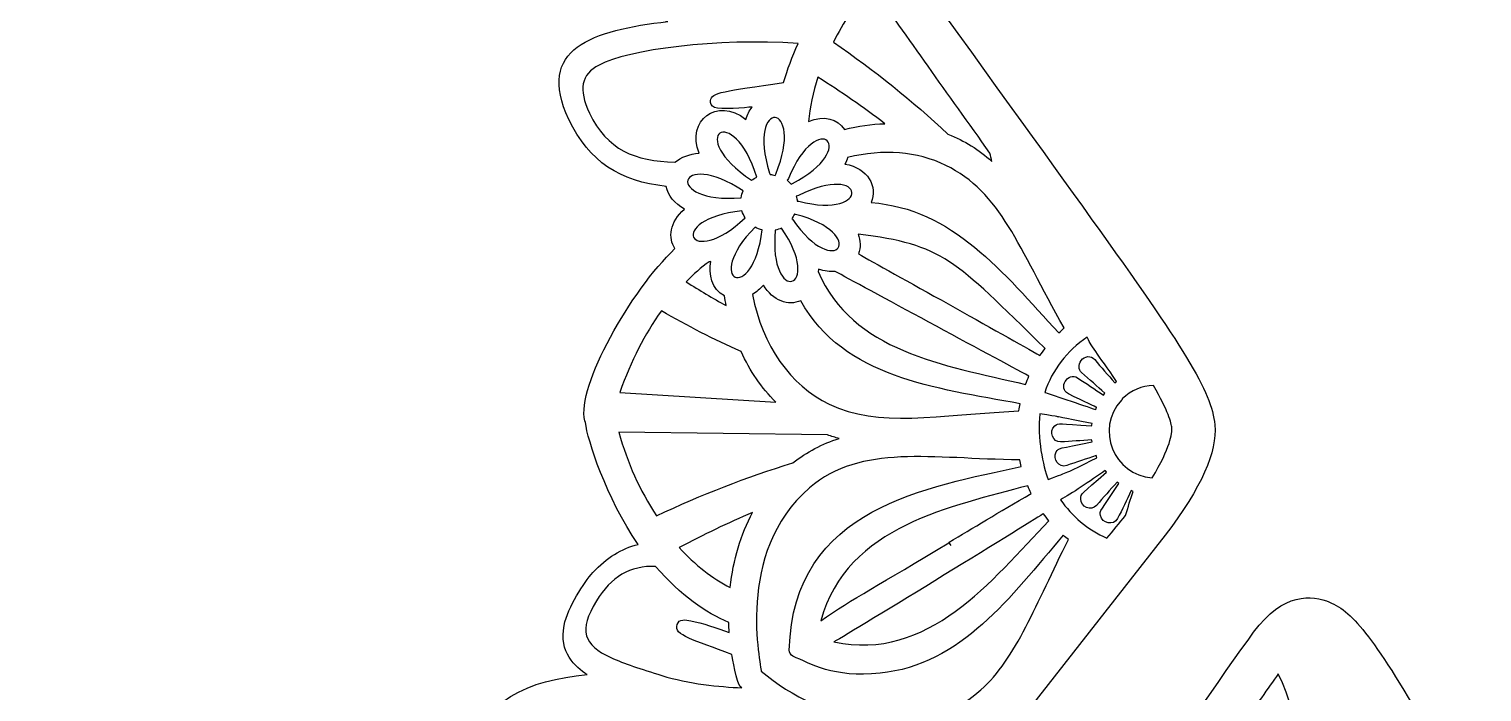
# Model space of a CAD drawing. Header units: millimetres. Extents: x -471 to 1551, y -2688 to 316.
# Drawn here: x 1423.8 to 1484.9, y -1576.1 to -1548.2 of the extents above; entities that cross this region are included whole.
import ezdxf

# ---------------------------------------------------------------- set-up
doc = ezdxf.new("R2010")
doc.units = ezdxf.units.MM
doc.header["$MEASUREMENT"] = 0
doc.layers.add('Layer 1', color=7, linetype='Continuous')

msp = doc.modelspace()

# ---------------------------------------------------------------- linework, layer by layer
at = {"layer": 'Layer 1', "color": 250}
for points, knots in [([(1541.7029, -1610.8015), (1541.2974, -1610.7462), (1536.2662, -1610.6541), (1532.3591, -1608.3873), (1532.3591, -1608.3873), (1530.0554, -1607.0604), (1527.4936, -1604.3143), (1524.7292, -1600.2414), (1524.7292, -1600.2414), (1502.7242, -1567.2156), (1496.624, -1560.0648), (1496.4213, -1557.1161), (1496.4213, -1557.1161), (1496.3844, -1556.4711), (1496.6425, -1555.2732), (1498.209, -1553.2828), (1498.209, -1553.2828), (1498.209, -1553.2828), (1520.6378, -1524.0534), (1520.6378, -1524.0534), (1520.6378, -1524.0534), (1524.0658, -1519.6856), (1527.6595, -1517.3266), (1537.077, -1516.4605), (1537.077, -1516.4605), (1537.077, -1516.4605), (1537.4272, -1516.4236), (1537.4272, -1516.4236), (1537.4272, -1516.4236), (1537.5562, -1516.184), (1538.7173, -1515.5021), (1538.7173, -1512.664), (1538.7173, -1512.664), (1538.7173, -1509.7889), (1537.5009, -1509.1808), (1537.3535, -1508.9412), (1537.3535, -1508.9412), (1514.8878, -1509.5309), (1517.5785, -1509.2176), (1500.4021, -1508.9412), (1500.4021, -1508.9412), (1500.2546, -1509.1808), (1499.0383, -1509.7705), (1499.0383, -1512.7008), (1499.0383, -1512.7008), (1499.0383, -1515.5943), (1500.2362, -1516.2393), (1500.3652, -1516.442), (1500.3652, -1516.442), (1500.6417, -1516.4973), (1506.2811, -1516.5342), (1507.7002, -1518.9484), (1507.7002, -1518.9484), (1508.29, -1519.962), (1508.1425, -1521.3811), (1507.2394, -1523.2057), (1507.2394, -1523.2057), (1502.3556, -1531.9229), (1497.2875, -1540.2531), (1490.7633, -1547.8092), (1490.7633, -1547.8092), (1489.934, -1548.7123), (1489.547, -1548.6017), (1489.0863, -1548.0304), (1489.0863, -1548.0304), (1488.2569, -1547.0351), (1474.6743, -1524.3114), (1474.6559, -1524.2746), (1474.6559, -1524.2746), (1472.4811, -1520.8098), (1472.4628, -1519.1696), (1472.8498, -1518.4139), (1472.8498, -1518.4139), (1473.7712, -1516.5525), (1480.0742, -1516.4604), (1480.2032, -1516.442), (1480.2032, -1516.442), (1480.3507, -1516.1471), (1481.2905, -1515.5021), (1481.2905, -1512.6639), (1481.2905, -1512.6639), (1481.2905, -1509.8073), (1480.3137, -1509.236), (1480.1479, -1508.9411), (1480.1479, -1508.9411), (1461.663, -1509.2913), (1454.7703, -1509.494), (1429.2637, -1508.9411), (1429.2637, -1508.9411), (1429.1163, -1509.2176), (1427.9921, -1509.7889), (1428.0473, -1512.7376), (1428.0473, -1512.7376), (1428.1026, -1515.6311), (1429.2821, -1516.2576), (1429.4111, -1516.4604), (1429.4111, -1516.4604), (1429.5954, -1516.4788), (1434.5161, -1516.571), (1437.8519, -1518.7641), (1437.8519, -1518.7641), (1438.6628, -1519.2986), (1439.4736, -1519.9805), (1440.3214, -1520.8282), (1440.3214, -1520.8282), (1439.4552, -1523.7954), (1441.4272, -1529.4348), (1444.892, -1534.0422), (1444.892, -1534.0422), (1442.8463, -1532.5126), (1439.8423, -1529.9324), (1439.0498, -1532.3283), (1439.0498, -1532.3283), (1438.1836, -1534.9453), (1442.0538, -1538.2073), (1444.9657, -1540.2162), (1444.9657, -1540.2162), (1443.8599, -1539.8844), (1442.8278, -1539.7554), (1442.2197, -1540.1977), (1442.2197, -1540.1977), (1441.8326, -1540.4742), (1441.6483, -1540.9533), (1441.6852, -1541.6168), (1441.6852, -1541.6168), (1441.7958, -1544.031), (1444.3575, -1545.3764), (1446.5691, -1546.3717), (1446.5691, -1546.3717), (1447.3615, -1546.7218), (1449.0018, -1547.3853), (1450.6236, -1547.9197), (1450.6236, -1547.9197), (1447.4352, -1548.2699), (1445.0394, -1549.0624), (1446.4585, -1552.0295), (1446.4585, -1552.0295), (1447.3062, -1553.8172), (1448.6147, -1554.6466), (1450.5499, -1554.8493), (1450.5499, -1554.8493), (1450.6236, -1555.2363), (1450.9, -1555.568), (1451.3239, -1555.8076), (1451.3239, -1555.8076), (1450.6973, -1556.342), (1450.6236, -1557.024), (1450.9185, -1557.4663), (1450.9185, -1557.4663), (1449.0755, -1559.2171), (1446.7902, -1563.2348), (1447.122, -1564.7091), (1447.122, -1564.7091), (1447.122, -1564.7091), (1447.1588, -1564.7828), (1447.1588, -1564.7828), (1447.1588, -1564.7828), (1447.2325, -1565.5016), (1448.025, -1567.9343), (1449.3704, -1569.9062), (1449.3704, -1569.9062), (1448.6701, -1570.072), (1448.0435, -1570.4591), (1447.4721, -1571.0857), (1447.4721, -1571.0857), (1447.0851, -1571.5095), (1446.4217, -1572.5232), (1446.2558, -1573.3157), (1446.2558, -1573.3157), (1446.0346, -1574.4399), (1446.7165, -1575.0481), (1447.2325, -1575.3798), (1447.2325, -1575.3798), (1444.7261, -1575.6194), (1442.8647, -1576.3934), (1441.9801, -1579.0104), (1441.9801, -1579.0104), (1441.077, -1581.867), (1442.8463, -1582.2172), (1445.7213, -1581.9223), (1445.7213, -1581.9223), (1443.1411, -1583.4704), (1438.8102, -1586.4007), (1439.2525, -1589.3863), (1439.2525, -1589.3863), (1439.4736, -1590.9343), (1440.6347, -1590.8053), (1441.98, -1589.9944), (1441.98, -1589.9944), (1440.4504, -1591.819), (1437.5569, -1595.6155), (1438.7733, -1597.6612), (1438.7733, -1597.6612), (1439.4736, -1598.8591), (1440.5793, -1598.1772), (1441.5377, -1597.1451), (1441.5377, -1597.1451), (1440.7268, -1599.5963), (1439.8422, -1603.356), (1440.2108, -1605.8992), (1440.2108, -1605.8992), (1439.492, -1606.5258), (1438.8102, -1606.9681), (1437.9439, -1607.4658), (1437.9439, -1607.4658), (1433.3918, -1610.1196), (1429.6875, -1610.2486), (1425.1169, -1610.7831), (1425.1169, -1610.7831), (1425.1169, -1610.7831), (1424.8773, -1611.1148), (1424.8773, -1611.1148), (1424.8773, -1611.1148), (1423.7715, -1612.6261), (1423.7531, -1616.4594), (1424.8958, -1617.897), (1424.8958, -1617.897), (1424.8958, -1617.897), (1425.1906, -1618.2471), (1425.1906, -1618.2471), (1425.1906, -1618.2471), (1448.7252, -1617.6574), (1445.9239, -1617.9523), (1464.7037, -1618.2471), (1464.7037, -1618.2471), (1464.8512, -1618.0075), (1466.0675, -1617.4178), (1466.0675, -1614.4875), (1466.0675, -1614.4875), (1466.0675, -1613.3449), (1465.8648, -1612.5524), (1465.6252, -1611.9811), (1465.6252, -1611.9811), (1466.1044, -1611.5756), (1466.215, -1610.7647), (1466.2702, -1610.1012), (1466.2702, -1610.1012), (1468.8319, -1615.8697), (1471.1909, -1616.7727), (1471.2093, -1616.7912), (1471.2093, -1616.7912), (1472.2414, -1617.2703), (1473.1997, -1617.123), (1474.1396, -1616.4594), (1474.1396, -1616.4594), (1476.7567, -1614.6165), (1475.227, -1611.852), (1473.1076, -1608.0371), (1473.1076, -1608.0371), (1472.4994, -1606.9313), (1472.3151, -1606.5627), (1471.5779, -1605.4017), (1471.5779, -1605.4017), (1473.255, -1606.5811), (1475.4113, -1607.7607), (1476.517, -1606.0836), (1476.517, -1606.0836), (1477.5307, -1604.5723), (1476.3143, -1603.3376), (1473.5867, -1601.0892), (1473.5867, -1601.0892), (1475.1901, -1601.5868), (1476.259, -1601.3103), (1476.7935, -1600.2782), (1476.7935, -1600.2782), (1477.6597, -1598.6012), (1476.1116, -1597.5322), (1472.1492, -1595.2285), (1472.1492, -1595.2285), (1474.3608, -1595.505), (1476.9962, -1595.5971), (1477.4017, -1593.4408), (1477.4017, -1593.4408), (1477.7887, -1591.6347), (1476.0747, -1591.0081), (1474.287, -1590.5289), (1474.287, -1590.5289), (1474.674, -1590.4553), (1474.9873, -1590.3631), (1475.2638, -1590.2341), (1475.2638, -1590.2341), (1476.6276, -1589.5891), (1477.0515, -1587.5802), (1475.3375, -1586.7141), (1475.3375, -1586.7141), (1478.0098, -1587.3591), (1480.2214, -1586.8431), (1482.1749, -1586.4929), (1482.1749, -1586.4929), (1482.7462, -1586.3086), (1483.9626, -1584.8527), (1484.3496, -1584.3735), (1484.3496, -1584.3735), (1488.7358, -1591.8559), (1494.6702, -1601.9369), (1495.3152, -1603.0243), (1495.3152, -1603.0243), (1498.0796, -1606.2679), (1498.4113, -1607.9634), (1498.2086, -1608.8111), (1498.2086, -1608.8111), (1497.7663, -1610.6357), (1491.6661, -1610.7462), (1491.6108, -1610.7647), (1491.6108, -1610.7647), (1491.6108, -1610.7647), (1491.3528, -1611.078), (1491.3528, -1611.078), (1491.3528, -1611.078), (1490.0259, -1612.6998), (1490.2471, -1616.5516), (1491.3528, -1617.9154), (1491.3528, -1617.9154), (1491.3528, -1617.9154), (1491.6293, -1618.2655), (1491.6293, -1618.2655), (1491.6293, -1618.2655), (1530.0919, -1617.5467), (1537.6481, -1618.2287), (1541.9052, -1618.2655), (1541.9052, -1618.2655), (1542.0711, -1617.9522), (1543.0479, -1617.4177), (1543.0479, -1614.4874), (1543.0479, -1614.4874), (1543.0298, -1611.6309), (1541.8319, -1611.0043), (1541.7029, -1610.8015)], [0, 0, 0, 0, 0.0120482, 0.0120482, 0.0120482, 0.0120482, 0.0240964, 0.0240964, 0.0240964, 0.0240964, 0.0361446, 0.0361446, 0.0361446, 0.0361446, 0.0481928, 0.0481928, 0.0481928, 0.0481928, 0.060241, 0.060241, 0.060241, 0.060241, 0.0722892, 0.0722892, 0.0722892, 0.0722892, 0.0843373, 0.0843373, 0.0843373, 0.0843373, 0.0963855, 0.0963855, 0.0963855, 0.0963855, 0.1084337, 0.1084337, 0.1084337, 0.1084337, 0.1204819, 0.1204819, 0.1204819, 0.1204819, 0.1325301, 0.1325301, 0.1325301, 0.1325301, 0.1445783, 0.1445783, 0.1445783, 0.1445783, 0.1566265, 0.1566265, 0.1566265, 0.1566265, 0.1686747, 0.1686747, 0.1686747, 0.1686747, 0.1807229, 0.1807229, 0.1807229, 0.1807229, 0.1927711, 0.1927711, 0.1927711, 0.1927711, 0.2048193, 0.2048193, 0.2048193, 0.2048193, 0.2168675, 0.2168675, 0.2168675, 0.2168675, 0.2289157, 0.2289157, 0.2289157, 0.2289157, 0.2409639, 0.2409639, 0.2409639, 0.2409639, 0.253012, 0.253012, 0.253012, 0.253012, 0.2650602, 0.2650602, 0.2650602, 0.2650602, 0.2771084, 0.2771084, 0.2771084, 0.2771084, 0.2891566, 0.2891566, 0.2891566, 0.2891566, 0.3012048, 0.3012048, 0.3012048, 0.3012048, 0.313253, 0.313253, 0.313253, 0.313253, 0.3253012, 0.3253012, 0.3253012, 0.3253012, 0.3373494, 0.3373494, 0.3373494, 0.3373494, 0.3493976, 0.3493976, 0.3493976, 0.3493976, 0.3614458, 0.3614458, 0.3614458, 0.3614458, 0.373494, 0.373494, 0.373494, 0.373494, 0.3855422, 0.3855422, 0.3855422, 0.3855422, 0.3975904, 0.3975904, 0.3975904, 0.3975904, 0.4096386, 0.4096386, 0.4096386, 0.4096386, 0.4216867, 0.4216867, 0.4216867, 0.4216867, 0.4337349, 0.4337349, 0.4337349, 0.4337349, 0.4457831, 0.4457831, 0.4457831, 0.4457831, 0.4578313, 0.4578313, 0.4578313, 0.4578313, 0.4698795, 0.4698795, 0.4698795, 0.4698795, 0.4819277, 0.4819277, 0.4819277, 0.4819277, 0.4939759, 0.4939759, 0.4939759, 0.4939759, 0.5060241, 0.5060241, 0.5060241, 0.5060241, 0.5180723, 0.5180723, 0.5180723, 0.5180723, 0.5301205, 0.5301205, 0.5301205, 0.5301205, 0.5421687, 0.5421687, 0.5421687, 0.5421687, 0.5542169, 0.5542169, 0.5542169, 0.5542169, 0.5662651, 0.5662651, 0.5662651, 0.5662651, 0.5783133, 0.5783133, 0.5783133, 0.5783133, 0.5903614, 0.5903614, 0.5903614, 0.5903614, 0.6024096, 0.6024096, 0.6024096, 0.6024096, 0.6144578, 0.6144578, 0.6144578, 0.6144578, 0.626506, 0.626506, 0.626506, 0.626506, 0.6385542, 0.6385542, 0.6385542, 0.6385542, 0.6506024, 0.6506024, 0.6506024, 0.6506024, 0.6626506, 0.6626506, 0.6626506, 0.6626506, 0.6746988, 0.6746988, 0.6746988, 0.6746988, 0.686747, 0.686747, 0.686747, 0.686747, 0.6987952, 0.6987952, 0.6987952, 0.6987952, 0.7108434, 0.7108434, 0.7108434, 0.7108434, 0.7228916, 0.7228916, 0.7228916, 0.7228916, 0.7349398, 0.7349398, 0.7349398, 0.7349398, 0.746988, 0.746988, 0.746988, 0.746988, 0.7590361, 0.7590361, 0.7590361, 0.7590361, 0.7710843, 0.7710843, 0.7710843, 0.7710843, 0.7831325, 0.7831325, 0.7831325, 0.7831325, 0.7951807, 0.7951807, 0.7951807, 0.7951807, 0.8072289, 0.8072289, 0.8072289, 0.8072289, 0.8192771, 0.8192771, 0.8192771, 0.8192771, 0.8313253, 0.8313253, 0.8313253, 0.8313253, 0.8433735, 0.8433735, 0.8433735, 0.8433735, 0.8554217, 0.8554217, 0.8554217, 0.8554217, 0.8674699, 0.8674699, 0.8674699, 0.8674699, 0.8795181, 0.8795181, 0.8795181, 0.8795181, 0.8915663, 0.8915663, 0.8915663, 0.8915663, 0.9036145, 0.9036145, 0.9036145, 0.9036145, 0.9156627, 0.9156627, 0.9156627, 0.9156627, 0.9277108, 0.9277108, 0.9277108, 0.9277108, 0.939759, 0.939759, 0.939759, 0.939759, 0.9518072, 0.9518072, 0.9518072, 0.9518072, 0.9638554, 0.9638554, 0.9638554, 0.9638554, 0.9759036, 0.9759036, 0.9759036, 0.9759036, 1, 1, 1, 1]), ([(1540.9288, -1616.4226), (1526.1114, -1615.9618), (1507.4975, -1616.0724), (1492.5695, -1616.4226), (1492.5695, -1616.4226), (1492.2377, -1615.5748), (1492.1272, -1613.5291), (1492.5695, -1612.5892), (1492.5695, -1612.5892), (1497.1401, -1612.2944), (1499.499, -1611.2439), (1499.9782, -1609.2904), (1499.9782, -1609.2904), (1500.439, -1607.4474), (1499.3701, -1605.0331), (1496.7531, -1601.9369), (1496.7531, -1601.9369), (1481.3459, -1576.0802), (1480.535, -1573.113), (1478.3234, -1572.2837), (1478.3234, -1572.2837), (1477.5125, -1571.9888), (1476.2777, -1572.0257), (1475.0245, -1573.9239), (1475.0245, -1573.9239), (1468.6847, -1582.6964), (1458.0324, -1600.2967), (1456.2263, -1603.1901), (1456.2263, -1603.1901), (1453.8489, -1608.0371), (1455.4154, -1611.981), (1463.8746, -1612.5892), (1463.8746, -1612.5892), (1464.3538, -1613.4186), (1464.3538, -1615.5749), (1463.8931, -1616.441), (1463.8931, -1616.441), (1448.9467, -1616.0724), (1440.6165, -1615.9803), (1426.1492, -1616.441), (1426.1492, -1616.441), (1425.8175, -1615.5564), (1425.7991, -1613.5107), (1426.1861, -1612.5892), (1426.1861, -1612.5892), (1428.8215, -1612.3312), (1431.0699, -1611.9811), (1432.876, -1611.5572), (1432.876, -1611.5572), (1437.078, -1610.5988), (1441.3352, -1608.1292), (1444.2471, -1604.3512), (1444.2471, -1604.3512), (1444.2471, -1604.3512), (1471.5414, -1569.5192), (1471.5414, -1569.5192), (1471.5414, -1569.5192), (1473.071, -1567.492), (1473.7345, -1566.0176), (1473.6239, -1564.8749), (1473.6239, -1564.8749), (1473.3659, -1562.0552), (1468.9243, -1557.54), (1446.9378, -1525.9885), (1446.9378, -1525.9885), (1441.2983, -1518.1743), (1438.0179, -1515.2808), (1430.2959, -1514.7095), (1430.2959, -1514.7095), (1429.7982, -1513.8618), (1429.7799, -1511.7424), (1430.1484, -1510.8762), (1430.1484, -1510.8762), (1441.3352, -1511.2264), (1459.5436, -1511.337), (1479.1896, -1510.8762), (1479.1896, -1510.8762), (1479.5397, -1511.7608), (1479.5397, -1513.7881), (1479.1527, -1514.7095), (1479.1527, -1514.7095), (1471.1358, -1515.2071), (1468.3898, -1517.861), (1473.0894, -1525.325), (1473.0894, -1525.325), (1486.2298, -1547.0167), (1486.6536, -1547.9934), (1487.7041, -1549.2467), (1487.7041, -1549.2467), (1488.3122, -1549.9838), (1489.031, -1550.3525), (1489.8235, -1550.3525), (1489.8235, -1550.3525), (1491.0951, -1550.3525), (1491.906, -1549.2835), (1492.1825, -1549.0624), (1492.1825, -1549.0624), (1500.4205, -1539.5158), (1505.7836, -1529.4532), (1508.9166, -1524.0903), (1508.9166, -1524.0903), (1511.294, -1519.2433), (1509.7275, -1515.3178), (1501.2683, -1514.6911), (1501.2683, -1514.6911), (1500.7892, -1513.8618), (1500.7892, -1511.6871), (1501.2499, -1510.8394), (1501.2499, -1510.8394), (1516.3253, -1511.208), (1522.4439, -1511.3001), (1536.561, -1510.8394), (1536.561, -1510.8394), (1537.0033, -1511.6687), (1537.0218, -1513.7881), (1536.5057, -1514.6911), (1536.5057, -1514.6911), (1526.8486, -1515.6495), (1522.8862, -1518.2112), (1519.1819, -1522.9476), (1519.1819, -1522.9476), (1519.1819, -1522.9476), (1496.7531, -1552.1585), (1496.7531, -1552.1585), (1496.7531, -1552.1585), (1495.1865, -1554.1489), (1494.4678, -1555.8076), (1494.5784, -1557.2451), (1494.5784, -1557.2451), (1494.818, -1560.7836), (1499.2595, -1565.4647), (1523.1995, -1601.2735), (1523.1995, -1601.2735), (1528.323, -1608.8112), (1532.1932, -1611.8705), (1540.8183, -1612.5709), (1540.8183, -1612.5709), (1541.3158, -1613.4554), (1541.2421, -1615.5933), (1540.9288, -1616.4226)], [0, 0, 0, 0, 0.0277778, 0.0277778, 0.0277778, 0.0277778, 0.0555556, 0.0555556, 0.0555556, 0.0555556, 0.0833333, 0.0833333, 0.0833333, 0.0833333, 0.1111111, 0.1111111, 0.1111111, 0.1111111, 0.1388889, 0.1388889, 0.1388889, 0.1388889, 0.1666667, 0.1666667, 0.1666667, 0.1666667, 0.1944444, 0.1944444, 0.1944444, 0.1944444, 0.2222222, 0.2222222, 0.2222222, 0.2222222, 0.25, 0.25, 0.25, 0.25, 0.2777778, 0.2777778, 0.2777778, 0.2777778, 0.3055556, 0.3055556, 0.3055556, 0.3055556, 0.3333333, 0.3333333, 0.3333333, 0.3333333, 0.3611111, 0.3611111, 0.3611111, 0.3611111, 0.3888889, 0.3888889, 0.3888889, 0.3888889, 0.4166667, 0.4166667, 0.4166667, 0.4166667, 0.4444444, 0.4444444, 0.4444444, 0.4444444, 0.4722222, 0.4722222, 0.4722222, 0.4722222, 0.5, 0.5, 0.5, 0.5, 0.5277778, 0.5277778, 0.5277778, 0.5277778, 0.5555556, 0.5555556, 0.5555556, 0.5555556, 0.5833333, 0.5833333, 0.5833333, 0.5833333, 0.6111111, 0.6111111, 0.6111111, 0.6111111, 0.6388889, 0.6388889, 0.6388889, 0.6388889, 0.6666667, 0.6666667, 0.6666667, 0.6666667, 0.6944444, 0.6944444, 0.6944444, 0.6944444, 0.7222222, 0.7222222, 0.7222222, 0.7222222, 0.75, 0.75, 0.75, 0.75, 0.7777778, 0.7777778, 0.7777778, 0.7777778, 0.8055556, 0.8055556, 0.8055556, 0.8055556, 0.8333333, 0.8333333, 0.8333333, 0.8333333, 0.8611111, 0.8611111, 0.8611111, 0.8611111, 0.8888889, 0.8888889, 0.8888889, 0.8888889, 0.9166667, 0.9166667, 0.9166667, 0.9166667, 0.9444444, 0.9444444, 0.9444444, 0.9444444, 1, 1, 1, 1]), ([(1459.1567, -1546.4085), (1460.7048, -1548.5832), (1462.3635, -1550.9238), (1464.1695, -1553.4486), (1464.1695, -1553.4486), (1464.188, -1553.5592), (1464.2248, -1553.6882), (1464.2432, -1553.7988), (1464.2432, -1553.7988), (1463.7088, -1553.3012), (1463.1006, -1552.9326), (1462.4003, -1552.6562), (1462.4003, -1552.6562), (1460.8891, -1551.2371), (1459.3226, -1549.9838), (1457.5902, -1548.7859), (1457.5902, -1548.7859), (1457.9771, -1547.975), (1458.53, -1547.1457), (1459.1567, -1546.4085)], [0, 0, 0, 0, 0.1666667, 0.1666667, 0.1666667, 0.1666667, 0.3333333, 0.3333333, 0.3333333, 0.3333333, 0.5, 0.5, 0.5, 0.5, 0.6666667, 0.6666667, 0.6666667, 0.6666667, 1, 1, 1, 1]), ([(1450.9186, -1553.8356), (1449.2415, -1553.7803), (1448.0621, -1553.3196), (1447.3248, -1551.7715), (1447.3248, -1551.7715), (1446.8457, -1550.7579), (1446.9747, -1550.1498), (1447.7303, -1549.7443), (1447.7303, -1549.7443), (1448.9098, -1549.0993), (1452.7063, -1548.6017), (1456.0973, -1548.8412), (1456.0973, -1548.8412), (1455.8393, -1549.4125), (1455.655, -1549.9101), (1455.4892, -1550.4815), (1455.4892, -1550.4815), (1452.9828, -1550.8501), (1452.4483, -1550.8869), (1452.4115, -1551.2371), (1452.4115, -1551.2371), (1452.393, -1551.3477), (1452.4668, -1551.4767), (1452.5773, -1551.5319), (1452.5773, -1551.5319), (1452.8169, -1551.6425), (1453.9042, -1551.5319), (1454.1622, -1551.5135), (1454.1622, -1551.5135), (1454.0516, -1551.6609), (1453.9596, -1551.8268), (1453.9042, -1552.0295), (1453.9042, -1552.0295), (1452.6695, -1551.0712), (1451.3978, -1552.0848), (1451.9323, -1553.4486), (1451.9323, -1553.4486), (1451.5268, -1553.4855), (1451.1766, -1553.6145), (1450.9186, -1553.8356)], [0, 0, 0, 0, 0.0909091, 0.0909091, 0.0909091, 0.0909091, 0.1818182, 0.1818182, 0.1818182, 0.1818182, 0.2727273, 0.2727273, 0.2727273, 0.2727273, 0.3636364, 0.3636364, 0.3636364, 0.3636364, 0.4545455, 0.4545455, 0.4545455, 0.4545455, 0.5454545, 0.5454545, 0.5454545, 0.5454545, 0.6363636, 0.6363636, 0.6363636, 0.6363636, 0.7272727, 0.7272727, 0.7272727, 0.7272727, 0.8181818, 0.8181818, 0.8181818, 0.8181818, 1, 1, 1, 1]), ([(1459.7464, -1552.2138), (1459.1934, -1552.2323), (1458.6221, -1552.306), (1458.0508, -1552.4535), (1458.0508, -1552.4535), (1457.756, -1552.0296), (1457.1847, -1551.8268), (1456.5396, -1552.1217), (1456.5396, -1552.1217), (1456.5949, -1551.5319), (1456.7239, -1550.8869), (1456.9266, -1550.2603), (1456.9266, -1550.2603), (1457.9034, -1550.8685), (1458.8434, -1551.5135), (1459.7464, -1552.2138)], [0, 0, 0, 0, 0.2, 0.2, 0.2, 0.2, 0.4, 0.4, 0.4, 0.4, 0.6, 0.6, 0.6, 0.6, 1, 1, 1, 1]), ([(1454.3649, -1554.4622), (1454.2728, -1554.4991), (1454.2175, -1554.5359), (1454.1438, -1554.5912), (1454.1438, -1554.5912), (1451.2872, -1552.693), (1453.3698, -1551.2555), (1454.3649, -1554.4622)], [0, 0, 0, 0, 0.3333333, 0.3333333, 0.3333333, 0.3333333, 1, 1, 1, 1]), ([(1455.1574, -1554.3332), (1455.1574, -1554.3517), (1455.139, -1554.3701), (1455.139, -1554.3886), (1455.139, -1554.3886), (1455.0653, -1554.3701), (1454.9915, -1554.3517), (1454.9178, -1554.3517), (1454.9178, -1554.3517), (1454.9178, -1554.3332), (1454.9178, -1554.3149), (1454.8993, -1554.2964), (1454.8993, -1554.2964), (1453.9042, -1551.0528), (1456.429, -1551.2739), (1455.1574, -1554.3332)], [0, 0, 0, 0, 0.2, 0.2, 0.2, 0.2, 0.4, 0.4, 0.4, 0.4, 0.6, 0.6, 0.6, 0.6, 1, 1, 1, 1]), ([(1455.8577, -1554.7203), (1455.8393, -1554.7387), (1455.8209, -1554.7387), (1455.8024, -1554.7571), (1455.8024, -1554.7571), (1455.7471, -1554.7018), (1455.6918, -1554.6465), (1455.6366, -1554.5912), (1455.6366, -1554.5912), (1455.655, -1554.5728), (1455.6919, -1554.5544), (1455.6919, -1554.5176), (1455.6919, -1554.5176), (1456.9267, -1551.4951), (1458.7512, -1553.2459), (1455.8577, -1554.7203)], [0, 0, 0, 0, 0.2, 0.2, 0.2, 0.2, 0.4, 0.4, 0.4, 0.4, 0.6, 0.6, 0.6, 0.6, 1, 1, 1, 1]), ([(1453.7936, -1555.0336), (1453.7383, -1555.1257), (1453.7199, -1555.2179), (1453.7015, -1555.3284), (1453.7015, -1555.3284), (1450.4026, -1555.5865), (1450.9923, -1553.209), (1453.7936, -1555.0336)], [0, 0, 0, 0, 0.3333333, 0.3333333, 0.3333333, 0.3333333, 1, 1, 1, 1]), ([(1467.0629, -1561.0048), (1464.7039, -1558.4614), (1462.5845, -1555.7707), (1459.1751, -1555.5312), (1459.1751, -1555.5312), (1459.4515, -1554.8677), (1459.0461, -1554.0752), (1458.0693, -1553.9094), (1458.0693, -1553.9094), (1458.1061, -1553.8172), (1458.1614, -1553.7251), (1458.1799, -1553.6329), (1458.1799, -1553.6329), (1459.7095, -1553.2643), (1461.0918, -1553.3749), (1462.3081, -1553.9647), (1462.3081, -1553.9647), (1464.6303, -1555.0889), (1465.3675, -1557.411), (1467.2842, -1560.8021), (1467.2842, -1560.8021), (1467.2104, -1560.8758), (1467.1366, -1560.9494), (1467.0629, -1561.0048)], [0, 0, 0, 0, 0.1428571, 0.1428571, 0.1428571, 0.1428571, 0.2857143, 0.2857143, 0.2857143, 0.2857143, 0.4285714, 0.4285714, 0.4285714, 0.4285714, 0.5714286, 0.5714286, 0.5714286, 0.5714286, 0.7142857, 0.7142857, 0.7142857, 0.7142857, 1, 1, 1, 1]), ([(1456.1342, -1555.4759), (1456.1157, -1555.4759), (1456.0789, -1555.4574), (1456.0605, -1555.4759), (1456.0605, -1555.4759), (1456.0605, -1555.4022), (1456.042, -1555.3284), (1456.0236, -1555.2547), (1456.0236, -1555.2547), (1456.0605, -1555.2547), (1456.0789, -1555.2363), (1456.1158, -1555.2363), (1456.1158, -1555.2363), (1458.9724, -1553.7619), (1459.2488, -1556.2683), (1456.1342, -1555.4759)], [0, 0, 0, 0, 0.2, 0.2, 0.2, 0.2, 0.4, 0.4, 0.4, 0.4, 0.6, 0.6, 0.6, 0.6, 1, 1, 1, 1]), ([(1453.7383, -1555.8813), (1453.7752, -1555.9919), (1453.812, -1556.084), (1453.8673, -1556.1762), (1453.8673, -1556.1762), (1451.5452, -1558.3877), (1450.4578, -1556.2315), (1453.7383, -1555.8813)], [0, 0, 0, 0, 0.3333333, 0.3333333, 0.3333333, 0.3333333, 1, 1, 1, 1]), ([(1455.8577, -1556.2315), (1455.8577, -1556.2315), (1455.8393, -1556.213), (1455.8393, -1556.213), (1455.8393, -1556.213), (1455.8761, -1556.1393), (1455.913, -1556.084), (1455.9499, -1556.0103), (1455.9499, -1556.0103), (1455.9683, -1556.0103), (1455.9683, -1556.0103), (1455.9867, -1556.0288), (1455.9867, -1556.0288), (1459.1198, -1556.8213), (1457.7007, -1558.9038), (1455.8577, -1556.2315)], [0, 0, 0, 0, 0.2, 0.2, 0.2, 0.2, 0.4, 0.4, 0.4, 0.4, 0.6, 0.6, 0.6, 0.6, 1, 1, 1, 1]), ([(1454.2912, -1556.5633), (1454.3834, -1556.6186), (1454.4939, -1556.6554), (1454.5861, -1556.6739), (1454.5861, -1556.6739), (1454.2175, -1559.8437), (1452.0244, -1558.8485), (1454.2912, -1556.5633)], [0, 0, 0, 0, 0.3333333, 0.3333333, 0.3333333, 0.3333333, 1, 1, 1, 1]), ([(1455.139, -1556.6923), (1455.2312, -1556.6738), (1455.3233, -1556.637), (1455.397, -1556.6001), (1455.397, -1556.6001), (1457.2216, -1559.2171), (1454.8441, -1559.9174), (1455.139, -1556.6923)], [0, 0, 0, 0, 0.3333333, 0.3333333, 0.3333333, 0.3333333, 1, 1, 1, 1]), ([(1458.6222, -1556.8581), (1462.216, -1557.3004), (1462.6398, -1557.9086), (1466.4916, -1561.6682), (1466.4916, -1561.6682), (1466.4179, -1561.7604), (1466.3442, -1561.8709), (1466.2705, -1561.9631), (1466.2705, -1561.9631), (1464.9251, -1561.189), (1459.857, -1558.3693), (1458.6406, -1557.6874), (1458.6406, -1557.6874), (1458.7327, -1557.411), (1458.7327, -1557.1346), (1458.6222, -1556.8581)], [0, 0, 0, 0, 0.2, 0.2, 0.2, 0.2, 0.4, 0.4, 0.4, 0.4, 0.6, 0.6, 0.6, 0.6, 1, 1, 1, 1]), ([(1452.3561, -1558.0192), (1452.3745, -1558.0192), (1452.3929, -1558.0192), (1452.4298, -1558.0007), (1452.4298, -1558.0007), (1452.3376, -1558.5537), (1452.4482, -1559.1618), (1453.0011, -1559.4567), (1453.0011, -1559.4567), (1453.0196, -1559.5857), (1453.0564, -1559.7147), (1453.0748, -1559.8621), (1453.0748, -1559.8621), (1452.5035, -1559.5488), (1451.9506, -1559.2171), (1451.3977, -1558.8669), (1451.3977, -1558.8669), (1451.6927, -1558.5352), (1452.0244, -1558.2587), (1452.3561, -1558.0192)], [0, 0, 0, 0, 0.1666667, 0.1666667, 0.1666667, 0.1666667, 0.3333333, 0.3333333, 0.3333333, 0.3333333, 0.5, 0.5, 0.5, 0.5, 0.6666667, 0.6666667, 0.6666667, 0.6666667, 1, 1, 1, 1]), ([(1456.9635, -1558.3325), (1457.2031, -1558.4062), (1457.4427, -1558.4431), (1457.6638, -1558.4247), (1457.6638, -1558.4247), (1458.6959, -1558.996), (1464.4091, -1562.0738), (1465.8097, -1562.8293), (1465.8097, -1562.8293), (1465.7544, -1562.9399), (1465.7176, -1563.0505), (1465.6623, -1563.1795), (1465.6623, -1563.1795), (1462.1791, -1562.3501), (1458.3826, -1561.7972), (1456.945, -1558.4246), (1456.945, -1558.4246), (1456.9635, -1558.3693), (1456.9635, -1558.3509), (1456.9635, -1558.3325)], [0, 0, 0, 0, 0.1666667, 0.1666667, 0.1666667, 0.1666667, 0.3333333, 0.3333333, 0.3333333, 0.3333333, 0.5, 0.5, 0.5, 0.5, 0.6666667, 0.6666667, 0.6666667, 0.6666667, 1, 1, 1, 1]), ([(1454.6414, -1558.996), (1455.0469, -1559.6779), (1455.6919, -1559.8806), (1456.208, -1559.6594), (1456.208, -1559.6594), (1458.0693, -1562.9215), (1461.7921, -1563.3085), (1465.4412, -1563.9904), (1465.4412, -1563.9904), (1465.4227, -1564.0825), (1465.4043, -1564.1747), (1465.3859, -1564.2852), (1465.3859, -1564.2852), (1461.9579, -1564.4695), (1459.47, -1565.004), (1457.4058, -1564.0088), (1457.4058, -1564.0088), (1455.7656, -1563.2163), (1454.6045, -1561.5392), (1454.1806, -1559.4014), (1454.1806, -1559.4014), (1454.3465, -1559.2908), (1454.4939, -1559.1618), (1454.6414, -1558.996)], [0, 0, 0, 0, 0.1428571, 0.1428571, 0.1428571, 0.1428571, 0.2857143, 0.2857143, 0.2857143, 0.2857143, 0.4285714, 0.4285714, 0.4285714, 0.4285714, 0.5714286, 0.5714286, 0.5714286, 0.5714286, 0.7142857, 0.7142857, 0.7142857, 0.7142857, 1, 1, 1, 1]), ([(1450.3473, -1560.0833), (1451.4715, -1560.7283), (1452.5404, -1561.2812), (1453.7015, -1561.7972), (1453.7015, -1561.7972), (1454.0701, -1562.6081), (1454.5676, -1563.3268), (1455.1574, -1563.9166), (1455.1574, -1563.9166), (1455.1574, -1563.9166), (1448.5964, -1563.5112), (1448.5964, -1563.5112), (1448.5964, -1563.5112), (1449.0757, -1562.1658), (1449.647, -1561.0784), (1450.3473, -1560.0833)], [0, 0, 0, 0, 0.2, 0.2, 0.2, 0.2, 0.4, 0.4, 0.4, 0.4, 0.6, 0.6, 0.6, 0.6, 1, 1, 1, 1]), ([(1468.0213, -1562.6818), (1468.353, -1562.9767), (1468.6847, -1563.2532), (1468.998, -1563.548), (1468.998, -1563.548), (1468.998, -1563.548), (1468.9427, -1563.6217), (1468.9427, -1563.6217), (1468.9427, -1563.6217), (1468.5741, -1563.3821), (1468.224, -1563.1425), (1467.8554, -1562.9029), (1467.8554, -1562.9029), (1467.45, -1562.6265), (1467.0076, -1563.3452), (1467.4684, -1563.5664), (1467.4684, -1563.5664), (1468.1503, -1563.9165), (1468.6295, -1564.1377), (1468.6479, -1564.1377), (1468.6479, -1564.1377), (1468.6294, -1564.193), (1468.6294, -1564.2114), (1468.611, -1564.2299), (1468.611, -1564.2299), (1468.1503, -1564.0824), (1466.5653, -1563.5295), (1466.4732, -1563.5111), (1466.4732, -1563.5111), (1466.7865, -1562.5712), (1467.3946, -1561.7603), (1468.2609, -1561.1889), (1468.2609, -1561.1889), (1468.353, -1561.4838), (1468.7032, -1561.8892), (1469.4957, -1563.0503), (1469.4957, -1563.0503), (1469.4772, -1563.0688), (1469.4404, -1563.0872), (1469.422, -1563.1056), (1469.422, -1563.1056), (1469.1271, -1562.7739), (1468.8507, -1562.4606), (1468.5742, -1562.1288), (1468.5742, -1562.1288), (1468.4267, -1561.9445), (1468.1319, -1561.9814), (1468.0029, -1562.1657), (1468.0029, -1562.1657), (1467.8739, -1562.3501), (1467.8923, -1562.5528), (1468.0213, -1562.6818)], [0, 0, 0, 0, 0.0714286, 0.0714286, 0.0714286, 0.0714286, 0.1428571, 0.1428571, 0.1428571, 0.1428571, 0.2142857, 0.2142857, 0.2142857, 0.2142857, 0.2857143, 0.2857143, 0.2857143, 0.2857143, 0.3571429, 0.3571429, 0.3571429, 0.3571429, 0.4285714, 0.4285714, 0.4285714, 0.4285714, 0.5, 0.5, 0.5, 0.5, 0.5714286, 0.5714286, 0.5714286, 0.5714286, 0.6428571, 0.6428571, 0.6428571, 0.6428571, 0.7142857, 0.7142857, 0.7142857, 0.7142857, 0.7857143, 0.7857143, 0.7857143, 0.7857143, 0.8571429, 0.8571429, 0.8571429, 0.8571429, 1, 1, 1, 1]), ([(1469.6984, -1563.8429), (1469.7168, -1563.8245), (1469.7352, -1563.8061), (1469.7352, -1563.7876), (1469.7352, -1563.7876), (1470.1038, -1563.419), (1470.5645, -1563.2347), (1471.0437, -1563.2163), (1471.0437, -1563.2163), (1471.6703, -1564.3036), (1471.7993, -1564.8012), (1471.8178, -1565.004), (1471.8178, -1565.004), (1471.8362, -1565.2252), (1471.7624, -1565.8333), (1470.9884, -1567.105), (1470.9884, -1567.105), (1469.3851, -1566.9944), (1468.5742, -1565.0409), (1469.6984, -1563.8429)], [0, 0, 0, 0, 0.1666667, 0.1666667, 0.1666667, 0.1666667, 0.3333333, 0.3333333, 0.3333333, 0.3333333, 0.5, 0.5, 0.5, 0.5, 0.6666667, 0.6666667, 0.6666667, 0.6666667, 1, 1, 1, 1]), ([(1466.2705, -1564.4142), (1468.0582, -1564.7091), (1465.7545, -1564.3036), (1468.4636, -1564.8197), (1468.4636, -1564.8197), (1468.4636, -1564.8565), (1468.4451, -1564.8934), (1468.4451, -1564.9119), (1468.4451, -1564.9119), (1467.0629, -1564.8382), (1467.0629, -1564.7829), (1466.897, -1564.9119), (1466.897, -1564.9119), (1466.6206, -1565.1515), (1466.8233, -1565.6122), (1467.1366, -1565.5938), (1467.1366, -1565.5938), (1467.579, -1565.5753), (1468.0028, -1565.5385), (1468.4451, -1565.5016), (1468.4451, -1565.5016), (1468.4451, -1565.5201), (1468.4636, -1565.5569), (1468.4636, -1565.5938), (1468.4636, -1565.5938), (1467.026, -1565.8886), (1467.0629, -1565.8334), (1466.9523, -1566.0176), (1466.9523, -1566.0176), (1466.8049, -1566.3125), (1467.0629, -1566.6996), (1467.3946, -1566.5889), (1467.3946, -1566.5889), (1467.8001, -1566.4415), (1468.224, -1566.3125), (1468.6294, -1566.1651), (1468.6294, -1566.1651), (1468.6479, -1566.2019), (1468.6479, -1566.2019), (1468.6663, -1566.2572), (1468.6663, -1566.2572), (1467.1366, -1567.0313), (1467.6342, -1566.7732), (1466.6206, -1567.1787), (1466.6206, -1567.1787), (1466.3995, -1566.6074), (1466.1415, -1565.4095), (1466.2705, -1564.4142)], [0, 0, 0, 0, 0.0769231, 0.0769231, 0.0769231, 0.0769231, 0.1538462, 0.1538462, 0.1538462, 0.1538462, 0.2307692, 0.2307692, 0.2307692, 0.2307692, 0.3076923, 0.3076923, 0.3076923, 0.3076923, 0.3846154, 0.3846154, 0.3846154, 0.3846154, 0.4615385, 0.4615385, 0.4615385, 0.4615385, 0.5384615, 0.5384615, 0.5384615, 0.5384615, 0.6153846, 0.6153846, 0.6153846, 0.6153846, 0.6923077, 0.6923077, 0.6923077, 0.6923077, 0.7692308, 0.7692308, 0.7692308, 0.7692308, 0.8461538, 0.8461538, 0.8461538, 0.8461538, 1, 1, 1, 1]), ([(1448.5596, -1565.1883), (1448.5596, -1565.1883), (1457.3321, -1565.2989), (1457.3321, -1565.2989), (1457.3321, -1565.2989), (1457.498, -1565.3542), (1457.6639, -1565.4095), (1457.8297, -1565.4464), (1457.8297, -1565.4464), (1457.111, -1565.6675), (1456.466, -1566.0177), (1455.8762, -1566.4785), (1455.8762, -1566.4785), (1453.9226, -1567.0682), (1452.0428, -1567.8054), (1450.1446, -1568.7085), (1450.1446, -1568.7085), (1449.4258, -1567.6026), (1448.9282, -1566.4968), (1448.5596, -1565.1883)], [0, 0, 0, 0, 0.1666667, 0.1666667, 0.1666667, 0.1666667, 0.3333333, 0.3333333, 0.3333333, 0.3333333, 0.5, 0.5, 0.5, 0.5, 0.6666667, 0.6666667, 0.6666667, 0.6666667, 1, 1, 1, 1]), ([(1465.4227, -1566.3493), (1465.4412, -1566.4415), (1465.4596, -1566.5336), (1465.478, -1566.6258), (1465.478, -1566.6258), (1461.5894, -1567.5104), (1455.8762, -1568.3029), (1455.7287, -1574.3478), (1455.7287, -1574.3478), (1455.7287, -1574.4584), (1455.784, -1574.5505), (1455.8762, -1574.6058), (1455.8762, -1574.6058), (1456.6318, -1574.9191), (1457.5717, -1575.5272), (1459.5437, -1575.3245), (1459.5437, -1575.3245), (1462.9716, -1574.9559), (1465.0357, -1572.1178), (1467.2473, -1569.5192), (1467.2473, -1569.5192), (1467.321, -1569.5929), (1467.3947, -1569.6482), (1467.4684, -1569.7035), (1467.4684, -1569.7035), (1466.1046, -1572.3758), (1465.2753, -1574.7164), (1463.7825, -1576.0249), (1463.7825, -1576.0249), (1461.1655, -1578.3286), (1457.111, -1577.4071), (1454.5493, -1575.2324), (1454.5493, -1575.2324), (1454.5493, -1575.0297), (1453.4066, -1570.238), (1456.5765, -1567.5288), (1456.5765, -1567.5288), (1458.7696, -1565.6675), (1461.6815, -1566.3125), (1465.4227, -1566.3493)], [0, 0, 0, 0, 0.0909091, 0.0909091, 0.0909091, 0.0909091, 0.1818182, 0.1818182, 0.1818182, 0.1818182, 0.2727273, 0.2727273, 0.2727273, 0.2727273, 0.3636364, 0.3636364, 0.3636364, 0.3636364, 0.4545455, 0.4545455, 0.4545455, 0.4545455, 0.5454545, 0.5454545, 0.5454545, 0.5454545, 0.6363636, 0.6363636, 0.6363636, 0.6363636, 0.7272727, 0.7272727, 0.7272727, 0.7272727, 0.8181818, 0.8181818, 0.8181818, 0.8181818, 1, 1, 1, 1]), ([(1469.0902, -1569.6483), (1468.2609, -1569.2797), (1467.6158, -1568.7083), (1467.1366, -1568.0265), (1467.1366, -1568.0265), (1467.579, -1567.7869), (1468.3899, -1567.234), (1469.0165, -1566.7917), (1469.0165, -1566.7917), (1469.035, -1566.8102), (1469.0533, -1566.847), (1469.0718, -1566.8654), (1469.0718, -1566.8654), (1468.0213, -1567.7869), (1467.9845, -1567.7685), (1467.9845, -1567.9896), (1467.9845, -1567.9896), (1467.9845, -1568.3398), (1468.4268, -1568.5241), (1468.648, -1568.2661), (1468.648, -1568.2661), (1468.9428, -1567.9343), (1469.2193, -1567.6026), (1469.5141, -1567.2893), (1469.5141, -1567.2893), (1469.5141, -1567.2893), (1469.5878, -1567.3446), (1469.5878, -1567.3446), (1469.5878, -1567.3446), (1468.8137, -1568.5057), (1468.7769, -1568.4873), (1468.8137, -1568.69), (1468.8137, -1568.69), (1468.8874, -1569.0218), (1469.3667, -1569.1323), (1469.5325, -1568.819), (1469.5325, -1568.819), (1469.7352, -1568.432), (1469.9195, -1568.0449), (1470.1038, -1567.6396), (1470.1038, -1567.6396), (1470.1591, -1567.658), (1470.1775, -1567.6764), (1470.196, -1567.6764), (1470.196, -1567.6764), (1470.0854, -1568.0082), (1469.9748, -1568.3399), (1469.8642, -1568.69), (1469.8642, -1568.69), (1469.6063, -1569.0032), (1469.3482, -1569.335), (1469.0902, -1569.6483)], [0, 0, 0, 0, 0.0714286, 0.0714286, 0.0714286, 0.0714286, 0.1428571, 0.1428571, 0.1428571, 0.1428571, 0.2142857, 0.2142857, 0.2142857, 0.2142857, 0.2857143, 0.2857143, 0.2857143, 0.2857143, 0.3571429, 0.3571429, 0.3571429, 0.3571429, 0.4285714, 0.4285714, 0.4285714, 0.4285714, 0.5, 0.5, 0.5, 0.5, 0.5714286, 0.5714286, 0.5714286, 0.5714286, 0.6428571, 0.6428571, 0.6428571, 0.6428571, 0.7142857, 0.7142857, 0.7142857, 0.7142857, 0.7857143, 0.7857143, 0.7857143, 0.7857143, 0.8571429, 0.8571429, 0.8571429, 0.8571429, 1, 1, 1, 1]), ([(1465.7545, -1567.4367), (1465.8098, -1567.5473), (1465.8466, -1567.6579), (1465.9019, -1567.7685), (1465.9019, -1567.7685), (1464.5197, -1568.5609), (1463.4324, -1569.2244), (1462.4556, -1569.8142), (1462.4556, -1569.8142), (1462.4556, -1569.8142), (1462.5293, -1569.9432), (1462.5293, -1569.9432), (1462.5293, -1569.9432), (1462.5293, -1569.9432), (1462.4371, -1569.8326), (1462.4371, -1569.8326), (1462.4371, -1569.8326), (1459.5621, -1571.5834), (1458.3642, -1572.1916), (1457.0557, -1573.1131), (1457.0557, -1573.1131), (1458.143, -1569.0953), (1462.6398, -1568.3029), (1465.7545, -1567.4367)], [0, 0, 0, 0, 0.1428571, 0.1428571, 0.1428571, 0.1428571, 0.2857143, 0.2857143, 0.2857143, 0.2857143, 0.4285714, 0.4285714, 0.4285714, 0.4285714, 0.5714286, 0.5714286, 0.5714286, 0.5714286, 0.7142857, 0.7142857, 0.7142857, 0.7142857, 1, 1, 1, 1]), ([(1454.1806, -1568.5609), (1453.7015, -1569.4823), (1453.3697, -1570.5513), (1453.2407, -1571.7124), (1453.2407, -1571.7124), (1452.5035, -1571.3437), (1451.7479, -1570.754), (1451.1029, -1570.0353), (1451.1029, -1570.0353), (1452.1165, -1569.5008), (1453.1486, -1569.0032), (1454.1806, -1568.5609)], [0, 0, 0, 0, 0.25, 0.25, 0.25, 0.25, 0.5, 0.5, 0.5, 0.5, 1, 1, 1, 1]), ([(1466.4179, -1568.6162), (1466.4916, -1568.7083), (1466.5654, -1568.8189), (1466.6391, -1568.911), (1466.6391, -1568.911), (1464.2617, -1571.4174), (1461.5525, -1574.8638), (1457.6086, -1573.9976), (1457.6086, -1573.9976), (1458.3826, -1573.5922), (1466.2705, -1568.7083), (1466.4179, -1568.6162)], [0, 0, 0, 0, 0.25, 0.25, 0.25, 0.25, 0.5, 0.5, 0.5, 0.5, 1, 1, 1, 1]), ([(1447.6197, -1572.2837), (1448.2279, -1571.27), (1449.0388, -1570.7909), (1450.1078, -1570.8277), (1450.1078, -1570.8277), (1451.1582, -1572.0625), (1452.2272, -1572.7813), (1453.1855, -1573.1868), (1453.1855, -1573.1868), (1453.1855, -1573.3158), (1453.1855, -1573.4632), (1453.2039, -1573.6106), (1453.2039, -1573.6106), (1452.6879, -1573.4263), (1452.0613, -1573.2051), (1451.5821, -1573.113), (1451.5821, -1573.113), (1451.3795, -1573.0761), (1451.0845, -1573.0208), (1451.0108, -1573.2788), (1451.0108, -1573.2788), (1450.845, -1573.7396), (1451.7112, -1573.9055), (1453.3145, -1574.5321), (1453.3145, -1574.5321), (1453.333, -1574.6427), (1453.5172, -1575.7485), (1453.6647, -1575.8775), (1453.6647, -1575.8775), (1453.6647, -1575.8775), (1453.7384, -1575.9328), (1453.7384, -1575.9328), (1453.7384, -1575.9328), (1452.7801, -1575.8959), (1451.5084, -1575.7669), (1450.3658, -1575.4168), (1450.3658, -1575.4168), (1449.4811, -1575.1403), (1448.7808, -1574.9191), (1448.2279, -1574.6611), (1448.2279, -1574.6611), (1447.0668, -1574.1451), (1446.8457, -1573.5185), (1447.6197, -1572.2837)], [0, 0, 0, 0, 0.0833333, 0.0833333, 0.0833333, 0.0833333, 0.1666667, 0.1666667, 0.1666667, 0.1666667, 0.25, 0.25, 0.25, 0.25, 0.3333333, 0.3333333, 0.3333333, 0.3333333, 0.4166667, 0.4166667, 0.4166667, 0.4166667, 0.5, 0.5, 0.5, 0.5, 0.5833333, 0.5833333, 0.5833333, 0.5833333, 0.6666667, 0.6666667, 0.6666667, 0.6666667, 0.75, 0.75, 0.75, 0.75, 0.8333333, 0.8333333, 0.8333333, 0.8333333, 1, 1, 1, 1]), ([(1471.1174, -1582.9544), (1471.3201, -1583.0834), (1471.4676, -1583.2309), (1471.6704, -1583.1019), (1471.6704, -1583.1019), (1473.9372, -1581.5538), (1474.6928, -1579.6556), (1474.6928, -1577.6467), (1474.6928, -1577.6467), (1475.3563, -1576.6699), (1475.8723, -1575.9512), (1476.2962, -1575.343), (1476.2962, -1575.343), (1478.3788, -1579.4896), (1475.3563, -1583.194), (1471.5598, -1584.5947), (1471.5598, -1584.5947), (1471.3755, -1584.5394), (1470.9332, -1584.392), (1470.3803, -1584.1155), (1470.3803, -1584.1155), (1470.6199, -1583.7101), (1470.8779, -1583.323), (1471.1174, -1582.9544)], [0, 0, 0, 0, 0.1428571, 0.1428571, 0.1428571, 0.1428571, 0.2857143, 0.2857143, 0.2857143, 0.2857143, 0.4285714, 0.4285714, 0.4285714, 0.4285714, 0.5714286, 0.5714286, 0.5714286, 0.5714286, 0.7142857, 0.7142857, 0.7142857, 0.7142857, 1, 1, 1, 1])]:
    msp.add_open_spline(points, degree=3, knots=knots, dxfattribs=at)

doc.saveas('drawing.dxf')
